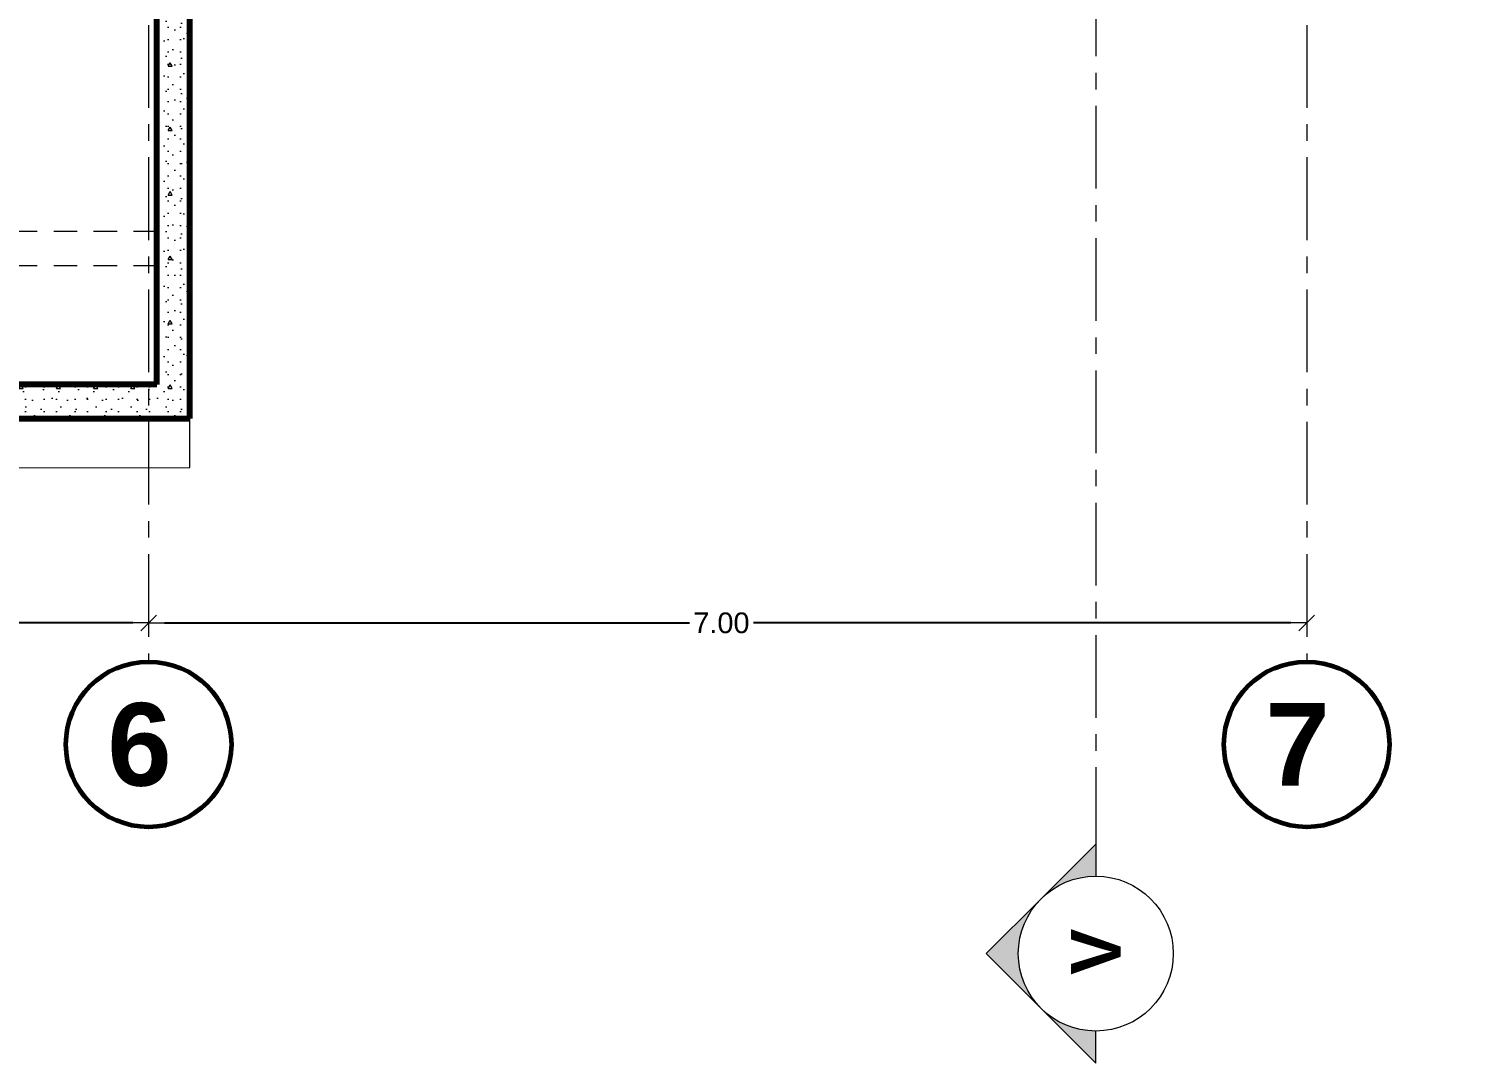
# Model space of a CAD drawing. Header units: inches. Extents: x -38 to 5698, y -33 to 92.
# Drawn here: x 136.1 to 144.82, y -0.38 to 5.88 of the extents above; entities that cross this region are included whole.
import ezdxf

# ---------------------------------------------------------------- set-up
doc = ezdxf.new("R2010")
doc.units = ezdxf.units.IN
doc.header["$MEASUREMENT"] = 0
doc.set_wipeout_variables(frame=1)
doc.header["$PDMODE"] = 1
for name, pattern in [('Línea Oculta', [0.195611, 0.141111, -0.0545]), ('Punto & Raya', [0.65, 0.5, -0.075, 0, -0.075]), ('Wipeout_Contour', [1, 0, -1])]:
    doc.linetypes.add(name, pattern=pattern)
for name, color, linetype in [('02 _ ARQ _ ALB _ Cotas Ejes', 7, 'Continuous'), ('02 _ ARQ _ ALB _ Ejes Generales', 7, 'Continuous'), ('02 _ ARQ _ ZON _ Espacio.3D', 7, 'Continuous'), ('08 _ STR _ EXT _ 07 Losa Aligerada', 7, 'Continuous'), ('08 _ STR _ EXT _ 08 Placas Inclinadas', 7, 'Continuous'), ('Marcador - Secciones', 251, 'Continuous')]:
    doc.layers.add(name, color=color, linetype=linetype)
doc.styles.add('Estilo_Generado_1', font='swisseb.ttf')
doc.styles.add('Estilo_Generado_4', font='swisse.ttf')
doc.dimstyles.new('Estilo_Generado__1', dxfattribs={"dimtxt": 0.125, "dimasz": 0.095, "dimexe": 0.18, "dimexo": 0.3, "dimgap": 0, "dimtad": 0, "dimtih": 1, "dimtoh": 1, "dimzin": 0, "dimdsep": 46, "dimtxsty": 'Estilo_Generado_4', "dimblk": 'ARROWHEAD_6', "dimblk1": 'ARROWHEAD_6', "dimblk2": 'ARROWHEAD_6', "dimcen": 0.09, "dimse1": 1, "dimse2": 1, "dimclrd": 144, "dimclre": 144, "dimclrt": 7, "dimadec": 0, "dimazin": 0, "dimtfac": 1, "dimtdec": 4, "dimtmove": 0, "dimatfit": 3, "dimfxl": 1, "dimtolj": 1, "dimtzin": 0, "dimarcsym": 0})
pattern_1 = [(0, (92.5, 3e-09), (0, 0.3897114), [0.024375, -0.200625]), (0, (92.6125, 0.19486), (0, 0.3897114), [0.024375, -0.200625]), (60, (92.5, 3e-09), (-0.3375, 0.1948557), [0.024375, -0.200625]), (60, (92.725, 3e-09), (-0.3375, 0.1948557), [0.024375, -0.200625]), (120, (92.5244, 3e-09), (0.3375, 0.1948557), [0.024375, -0.200625]), (120, (92.7494, 3e-09), (0.3375, 0.1948557), [0.024375, -0.200625]), (0, (92.500015, 0.0375), (0, 0.075), [0, -0.075, 0, -0.1125]), (45, (92.537515, 0.0375), (-0.05303301, 0.05303301), [0, -0.05625, 0, -0.09375])]

# ---------------------------------------------------------------- blocks, each defined once
blk = doc.blocks.new('ARROWHEAD_6')
at = {"color": 0, "linetype": 'Continuous', "lineweight": 0}
for p, q in [((0, 0), (-1, 0)), ((-0.5, -0.5), (0.5, 0.5))]:
    blk.add_line(p, q, dxfattribs=at)
blk = doc.blocks.new('*D91', base_point=(804.059, 0))
at = {"layer": '02 _ ARQ _ ALB _ Cotas Ejes', "color": 144, "linetype": 'Continuous', "lineweight": -2, "transparency": 16777216}
for p, q in [((129.915, 2.2841), (133.0886, 2.2841)), ((136.725, 2.2841), (133.4761, 2.2841))]:
    blk.add_line(p, q, dxfattribs=at)
at = {"layer": 'Defpoints', "color": 0, "linetype": 'Continuous', "lineweight": 40, "transparency": 16777216}
for p in [(129.82, 7.45), (136.82, 7.45), (136.82, 2.2841)]:
    blk.add_point(p, dxfattribs=at)
at = {"layer": '02 _ ARQ _ ALB _ Cotas Ejes', "color": 144, "linetype": 'Continuous', "lineweight": -2, "transparency": 16777216, "xscale": 0.095, "yscale": 0.095, "zscale": 0.095, "rotation": 180}
blk.add_blockref('ARROWHEAD_6', (129.82, 2.2841), dxfattribs=at)
at = {"layer": '02 _ ARQ _ ALB _ Cotas Ejes', "color": 144, "linetype": 'Continuous', "lineweight": -2, "transparency": 16777216, "xscale": 0.095, "yscale": 0.095, "zscale": 0.095}
blk.add_blockref('ARROWHEAD_6', (136.82, 2.2841), dxfattribs=at)
at = {"layer": '02 _ ARQ _ ALB _ Cotas Ejes', "color": 7, "linetype": 'Continuous', "lineweight": 13, "transparency": 16777216, "insert": (133.2824, 2.2841), "char_height": 0.125, "attachment_point": 5, "style": 'Estilo_Generado_4'}
blk.add_mtext('\\A1;7.00', dxfattribs=at)
blk = doc.blocks.new('*D92', base_point=(804.059, 0))
at = {"layer": '02 _ ARQ _ ALB _ Cotas Ejes', "color": 144, "linetype": 'Continuous', "lineweight": -2, "transparency": 16777216}
for p, q in [((136.915, 2.2841), (140.0886, 2.2841)), ((143.725, 2.2841), (140.4761, 2.2841))]:
    blk.add_line(p, q, dxfattribs=at)
at = {"layer": 'Defpoints', "color": 0, "linetype": 'Continuous', "lineweight": 40, "transparency": 16777216}
for p in [(136.82, 7.45), (143.82, 7.45), (143.82, 2.2841)]:
    blk.add_point(p, dxfattribs=at)
at = {"layer": '02 _ ARQ _ ALB _ Cotas Ejes', "color": 144, "linetype": 'Continuous', "lineweight": -2, "transparency": 16777216, "xscale": 0.095, "yscale": 0.095, "zscale": 0.095, "rotation": 180}
blk.add_blockref('ARROWHEAD_6', (136.82, 2.2841), dxfattribs=at)
at = {"layer": '02 _ ARQ _ ALB _ Cotas Ejes', "color": 144, "linetype": 'Continuous', "lineweight": -2, "transparency": 16777216, "xscale": 0.095, "yscale": 0.095, "zscale": 0.095}
blk.add_blockref('ARROWHEAD_6', (143.82, 2.2841), dxfattribs=at)
at = {"layer": '02 _ ARQ _ ALB _ Cotas Ejes', "color": 7, "linetype": 'Continuous', "lineweight": 13, "transparency": 16777216, "insert": (140.2823, 2.2841), "char_height": 0.125, "attachment_point": 5, "style": 'Estilo_Generado_4'}
blk.add_mtext('\\A1;7.00', dxfattribs=at)

msp = doc.modelspace()

# ---------------------------------------------------------------- hatches: boundary and pattern name
at = {"layer": '08 _ STR _ EXT _ 08 Placas Inclinadas', "linetype": 'Continuous', "lineweight": 9}
h = msp.add_hatch(dxfattribs=at)
h.set_pattern_fill('HORMIGÓN_EN_MASA_0002', style=0, pattern_type=2)
h.set_pattern_definition(pattern_1)
h.paths.add_polyline_path([(136.87, 4.6516), (136.9996, 3.7271), (137.07, 3.7271), (137.07, 6.9), (136.87, 6.9)])
h = msp.add_hatch(dxfattribs=at)
h.set_pattern_fill('HORMIGÓN_EN_MASA_0002', style=0, pattern_type=2)
h.set_pattern_definition(pattern_1)
h.paths.add_polyline_path([(136.899, 4.4445), (136.87, 4.6516), (136.87, 4.4445)])
h = msp.add_hatch(dxfattribs=at)
h.set_pattern_fill('HORMIGÓN_EN_MASA_0002', style=0, pattern_type=2)
h.set_pattern_definition(pattern_1)
h.paths.add_polyline_path([(136.87, 3.7271), (136.9996, 3.7271), (136.899, 4.4445), (136.87, 4.4445)])
at = {"layer": 'Marcador - Secciones', "linetype": 'Continuous', "lineweight": 13}
for points in [[(142.5454, 0.9472), (142.2142, 0.6159, -0.198912), (142.5454, 0.7531)], [(142.2142, -0.0466, -0.414214), (142.2142, 0.6159), (141.8829, 0.2847)], [(142.5454, -0.3778), (142.5454, -0.1838, -0.198912), (142.2142, -0.0466)]]:
    msp.add_hatch(color=7, dxfattribs=at).paths.add_polyline_path(points)

# ---------------------------------------------------------------- linework, layer by layer
at = {"layer": '02 _ ARQ _ ALB _ Ejes Generales', "color": 251, "linetype": 'Punto & Raya', "lineweight": 13}
msp.add_line((143.82, 45.9), (143.82, 2.05), dxfattribs=at)
at = {"layer": '02 _ ARQ _ ALB _ Ejes Generales', "color": 7, "linetype": 'Continuous', "lineweight": 60}
for centre in [(136.82, 1.55), (143.82, 1.55)]:
    msp.add_circle(centre, 0.5, dxfattribs=at)
at = {"layer": '02 _ ARQ _ ZON _ Espacio.3D', "color": 254, "linetype": 'Continuous', "lineweight": 0, "flags": 128}
msp.add_lwpolyline([(136.0199, 3.7271), (136.87, 3.7271), (136.87, 6.9), (136.57, 6.9), (136.57, 7.2), (136.17, 7.2), (136.17, 7.7), (136.57, 7.7), (136.57, 8.1), (137.07, 8.1), (137.07, 7.2), (143.17, 7.2), (143.17, 7.7), (143.57, 7.7), (143.57, 8.1), (144.07, 8.1), (144.0699, 11.45), (136.92, 11.45), (136.92, 16.1), (136.57, 16.1), (136.57, 16.9), (135.97, 16.9)], dxfattribs=at)
at = {"layer": '08 _ STR _ EXT _ 07 Losa Aligerada', "color": 254, "linetype": 'Continuous', "lineweight": 18, "flags": 128}
msp.add_lwpolyline([(122.9315, 6.0005), (129.57, 6.0005), (129.57, 3.3753), (137.07, 3.3753), (137.07, 6.05), (144.82, 6.05), (144.82, 14.9999)], dxfattribs=at)
at = {"layer": '08 _ STR _ EXT _ 08 Placas Inclinadas', "color": 7, "linetype": 'Continuous', "lineweight": 80}
for q in [(136.87, 6.9), (136.0199, 3.7271)]:
    msp.add_line((136.87, 3.7271), q, dxfattribs=at)
at = {"layer": '08 _ STR _ EXT _ 08 Placas Inclinadas', "color": 251, "linetype": 'Línea Oculta', "lineweight": 13}
msp.add_line((136.87, 4.4445), (136.0199, 4.4445), dxfattribs=at)
at = {"layer": '08 _ STR _ EXT _ 08 Placas Inclinadas', "color": 251, "linetype": 'Línea Oculta', "lineweight": 13, "flags": 128}
msp.add_lwpolyline([(136.87, 4.6516), (135.8699, 4.6516)], dxfattribs=at)
at = {"layer": '08 _ STR _ EXT _ 08 Placas Inclinadas', "color": 7, "linetype": 'Continuous', "lineweight": 13, "flags": 128}
msp.add_lwpolyline([(129.57, 3.2253), (137.07, 3.2253)], dxfattribs=at)
at = {"layer": 'Marcador - Secciones', "color": 251, "linetype": 'Punto & Raya', "lineweight": 13}
msp.add_line((142.5454, 46.2111), (142.5454, 0.9472), dxfattribs=at)
at = {"layer": 'Marcador - Secciones', "color": 7, "linetype": 'Continuous', "lineweight": 13, "flags": 128}
for points in [[(142.2142, 0.6159), (142.5454, 0.9472), (142.5454, 0.7531, 0.198912)], [(142.2142, -0.0466), (142.5454, -0.3778), (142.5454, -0.1838, -0.198912)]]:
    msp.add_lwpolyline(points, format="xyb", dxfattribs=at)
msp.add_lwpolyline([(142.2142, 0.6159), (141.8829, 0.2847), (142.2142, -0.0466)], dxfattribs=at)
at = {"layer": 'Marcador - Secciones', "color": 7, "linetype": 'Continuous', "lineweight": 13}
msp.add_circle((142.5454, 0.2847), 0.4685, dxfattribs=at)

# ---------------------------------------------------------------- texts
at = {"layer": '02 _ ARQ _ ALB _ Ejes Generales', "color": 7, "lineweight": 30, "char_height": 0.5, "attachment_point": 1, "style": 'Estilo_Generado_1'}
for s, insert in [('\\A1;{\\pql;\\pt0;\\fSwis721 Ex BT|b1|i0|c0|p34;6}', (136.5709, 1.8)), ('\\A1;{\\pql;\\pt0;\\fSwis721 Ex BT|b1|i0|c0|p34;7}', (143.5709, 1.8))]:
    msp.add_mtext(s, dxfattribs=dict(at, insert=insert))
at = {"layer": 'Marcador - Secciones', "color": 5, "lineweight": 25, "insert": (142.6954, 0.4355), "char_height": 0.3, "attachment_point": 9, "rotation": 90, "style": 'Estilo_Generado_1'}
msp.add_mtext('\\A1;{\\pqr;\\pt0;\\fSwis721 Ex BT|b1|i0|c0|p34;V}', dxfattribs=at)

# ---------------------------------------------------------------- next in the draw order: wipeouts: each hides what was drawn before it
at = {"color": 254, "linetype": 'Wipeout_Contour', "lineweight": 0, "ltscale": 2545.368752}
msp.add_wipeout([(137.07, 3.5201), (137.0287, 3.5201), (137.07, 3.2253)], dxfattribs=at).dxf.layer = '08 _ STR _ EXT _ 08 Placas Inclinadas'

# ---------------------------------------------------------------- next in the draw order: hatches: boundary and pattern name
at = {"layer": '08 _ STR _ EXT _ 08 Placas Inclinadas', "linetype": 'Continuous', "lineweight": 9}
h = msp.add_hatch(dxfattribs=at)
h.set_pattern_fill('HORMIGÓN_EN_MASA_0002', style=0, pattern_type=2)
h.set_pattern_definition(pattern_1)
h.paths.add_polyline_path([(136.9996, 3.7271), (137.0287, 3.5201), (137.07, 3.5201), (137.07, 3.7271)])

# ---------------------------------------------------------------- next in the draw order: wipeouts: each hides what was drawn before it
at = {"color": 254, "linetype": 'Wipeout_Contour', "lineweight": 0, "ltscale": 3392.136378}
msp.add_wipeout([(135.8699, 3.2253), (137.07, 3.2253), (137.0287, 3.5201), (135.8699, 3.5201)], dxfattribs=at).dxf.layer = '08 _ STR _ EXT _ 08 Placas Inclinadas'

# ---------------------------------------------------------------- next in the draw order: hatches: boundary and pattern name
at = {"layer": '08 _ STR _ EXT _ 08 Placas Inclinadas', "linetype": 'Continuous', "lineweight": 9}
h = msp.add_hatch(dxfattribs=at)
h.set_pattern_fill('HORMIGÓN_EN_MASA_0002', style=0, pattern_type=2)
h.set_pattern_definition(pattern_1)
h.paths.add_polyline_path([(136.87, 3.7271), (136.0199, 3.7271), (136.0199, 3.5201), (136.87, 3.5201)])
h = msp.add_hatch(dxfattribs=at)
h.set_pattern_fill('HORMIGÓN_EN_MASA_0002', style=0, pattern_type=2)
h.set_pattern_definition(pattern_1)
h.paths.add_polyline_path([(136.87, 3.5201), (137.0287, 3.5201), (136.9996, 3.7271), (136.87, 3.7271)])

# ---------------------------------------------------------------- next in the draw order: linework, layer by layer
at = {"layer": '02 _ ARQ _ ALB _ Ejes Generales', "color": 251, "linetype": 'Punto & Raya', "lineweight": 13}
msp.add_line((136.82, 45.9), (136.82, 2.05), dxfattribs=at)
at = {"layer": '08 _ STR _ EXT _ 08 Placas Inclinadas', "color": 7, "linetype": 'Continuous', "lineweight": 80}
msp.add_line((135.8699, 3.5201), (137.07, 3.5201), dxfattribs=at)
at = {"layer": '08 _ STR _ EXT _ 08 Placas Inclinadas', "color": 7, "linetype": 'Continuous', "lineweight": 80, "flags": 128}
msp.add_lwpolyline([(137.07, 3.5201), (137.07, 6.9)], dxfattribs=at)
at = {"layer": '08 _ STR _ EXT _ 08 Placas Inclinadas', "color": 7, "linetype": 'Continuous', "lineweight": 13, "flags": 128}
msp.add_lwpolyline([(137.07, 3.2253), (137.07, 3.5201)], dxfattribs=at)

# ---------------------------------------------------------------- next in the draw order: dimensions: what is measured, and where the dimension line sits
at = {"layer": '02 _ ARQ _ ALB _ Cotas Ejes', "color": 144, "linetype": 'Continuous', "lineweight": 13}
for base, p1, p2, picture, middle in [((136.82, 2.2841), (129.82, 7.45), (136.82, 7.45), '*D91', (133.2824, 2.2841)), ((143.82, 2.2841), (136.82, 7.45), (143.82, 7.45), '*D92', (140.2823, 2.2841))]:
    dim = msp.add_linear_dim(base=base, p1=p1, p2=p2, dimstyle='Estilo_Generado__1', dxfattribs=at)
    dim.commit()
    dim.dimension.update_dxf_attribs({"geometry": picture, "text_midpoint": middle, "dimtype": 160})

doc.saveas('drawing.dxf')
